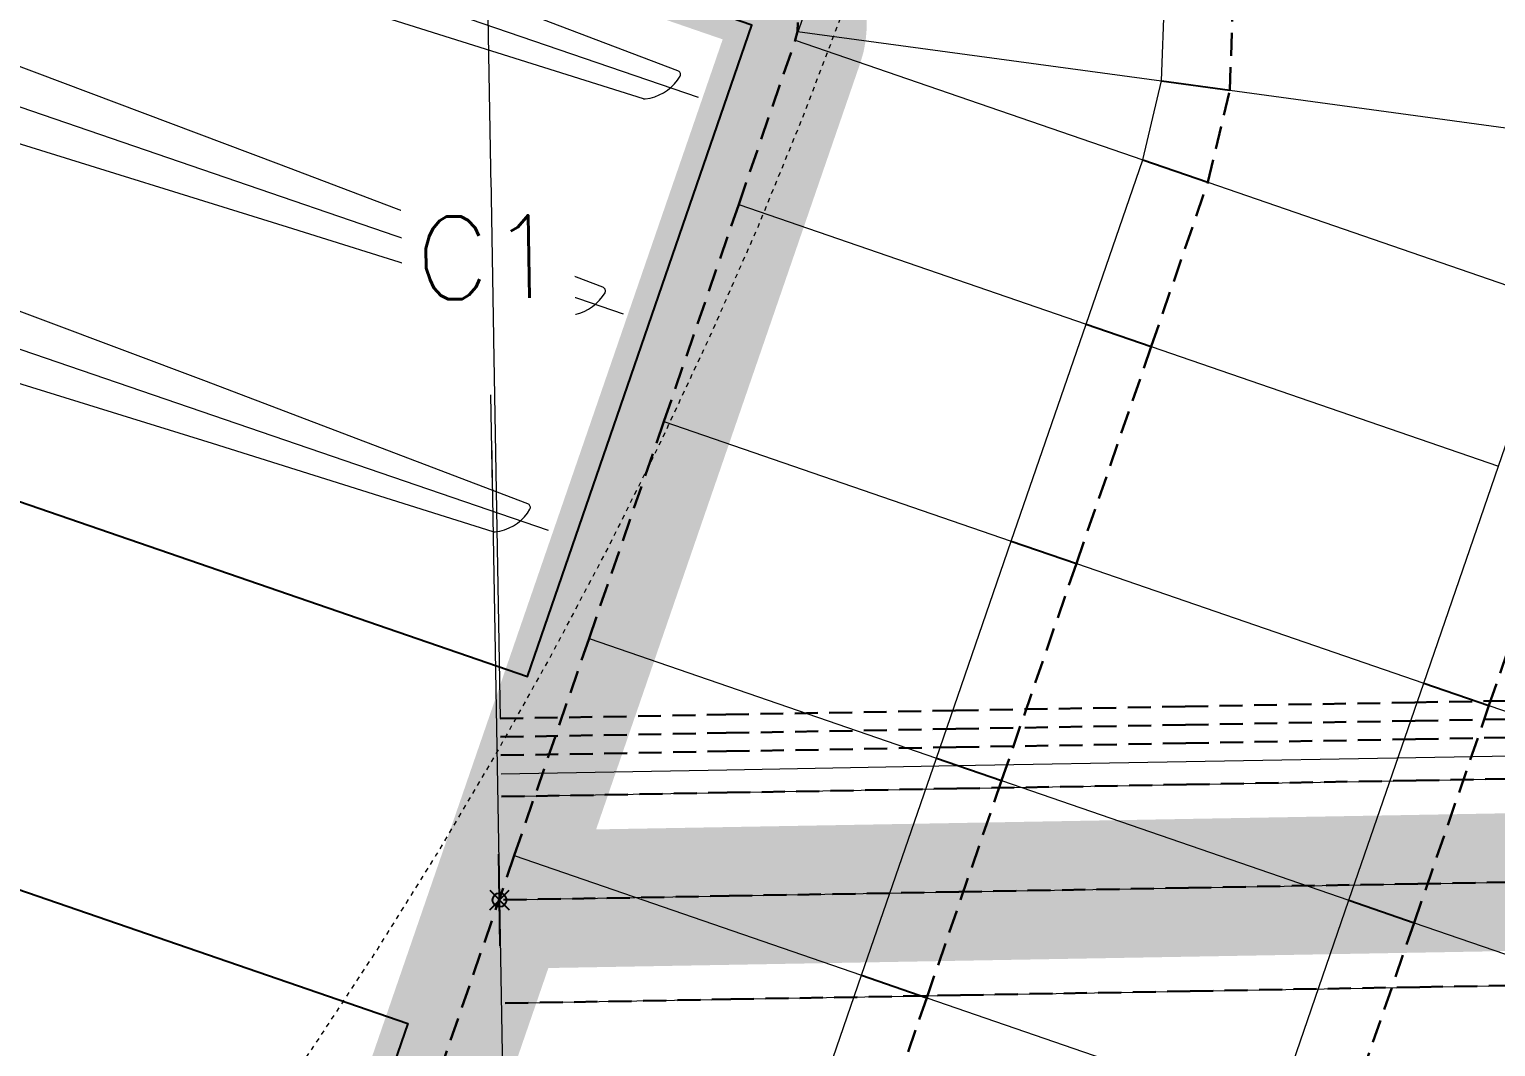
# Model space of a CAD drawing. Header units: metres. Extents: x 544752 to 548977, y 1840603 to 1844608.
# Drawn here: x 546990.59 to 547022.52, y 1842907.83 to 1842929.99 of the extents above; entities that cross this region are included whole.
import ezdxf

# ---------------------------------------------------------------- set-up
doc = ezdxf.new("R2010")
doc.units = ezdxf.units.M
doc.header["$MEASUREMENT"] = 0
for name, pattern in [('ACAD_ISO02W100', [15, 12, -3]), ('Anordnung Grundriss$0$GESTRICHELT', [0.75, 0.5, -0.25]), ('HIDDEN', [0.375, 0.25, -0.125])]:
    doc.linetypes.add(name, pattern=pattern)
doc.layers.add('C-ROAD', color=7, linetype='Continuous')
for name, color, linetype, lineweight in [('C-ROAD-CORR', 5, 'Continuous', 0), ('C-ROAD-LINK', 150, 'Continuous', 0), ('C-ROAD-MARK', 212, 'Continuous', 0), ('C-ROAD-SAMP', 150, 'HIDDEN', 0), ('C-ROAD-SAMP-TEXT', 11, 'Continuous', 0), ('C-TOPO-FEAT', 94, 'Continuous', 5), ('Line5', 5, 'Continuous', 13), ('Đường', 5, 'ACAD_ISO02W100', 5)]:
    doc.layers.add(name, color=color, linetype=linetype, lineweight=lineweight)

# ---------------------------------------------------------------- blocks, each defined once
blk = doc.blocks.new('TB')
at = {"layer": 'Defpoints', "color": 5, "linetype": 'Anordnung Grundriss$0$GESTRICHELT', "lineweight": 5, "ltscale": 0.2}
blk.add_circle((-0.4049538253086098, -1.769394799566726e-07), 105.7280000291212, dxfattribs=at)
blk = doc.blocks.new('FREFEWRFERWF')
at = {"layer": 'Line5', "color": 5}
for p, q in [((-7.212053040915634, -0.6838581399060786), (-8.89258424937725, 70.33729622233659)), ((-1.66903406981146, -0.552696687169373), (-3.349565278273076, 70.4684576750733)), ((-12.75507202500012, -0.8150196010246873), (-14.43560326413717, 70.20613535726443))]:
    blk.add_line(p, q, dxfattribs=at)
at = {"layer": 'Line5', "color": 5, "flags": 128}
for points in [[(-14.86438842292409, 69.08685307204723), (-14.80841630435316, 69.18441281979904), (-14.7429451107746, 69.27586939930916), (-14.66863456461579, 69.36030120356008), (-14.58623352402356, 69.43685740279034), (-14.49657232302707, 69.50476654665545), (-14.40055447630584, 69.56334433192387), (-14.29914754873607, 69.61200046539307), (-14.19337342411745, 69.65024462807924), (-14.0842979879817, 69.67769145453349)], [(-14.08429830515524, 69.67769065964967), (-14.06706906191539, 69.67943511717021), (-14.04982166929403, 69.6778805218637), (-14.03318210656289, 69.67308331327513), (-14.01775426935637, 69.66521759377792), (-14.00409810314886, 69.65456885192543), (-13.99270923074801, 69.64152358099818), (-13.98400099435821, 69.6265552258119), (-13.97828945569927, 69.61020707152784), (-13.97578189574415, 69.59307245211676)], [(-9.32136941346107, 69.21801394689828), (-9.265397289826069, 69.3155737053603), (-9.199926091358066, 69.40703027509153), (-9.125615558237769, 69.49146207235754), (-9.043214510194957, 69.56801827577874), (-8.953553309314884, 69.63592742476612), (-8.857535458577331, 69.69450520677492), (-8.756128540670034, 69.74316133605316), (-8.650354421522934, 69.78140550572425), (-8.54127897741273, 69.8088523298502)], [(-8.54127928573871, 69.80885153543204), (-8.524050052743405, 69.81059598503634), (-8.506802660995163, 69.80904139298946), (-8.490163094887976, 69.80424418672919), (-8.47473525768146, 69.79637846909463), (-8.461079090833664, 69.78572972957045), (-8.44969022506848, 69.77268445119262), (-8.44098198757274, 69.75771610625088), (-8.435270443791524, 69.74136795289814), (-8.432762881100643, 69.72423332417384)], [(-8.432757004280575, 69.72412343835458), (-7.968257946602535, 61.96913249930367), (-7.53959449013928, 54.21207819133997), (-7.146775769360829, 46.45312612131238), (-6.78981017426122, 38.69244191842154), (-6.468705312057864, 30.93019125238061), (-6.183468067261856, 23.16653984691948), (-5.934104503423441, 15.40165340481326), (-5.720619944797363, 7.635697712190449), (-5.543018971104175, -0.1311614527367055)], [(-3.778350442356896, 69.34917539963499), (-3.722378318721894, 69.446735158097), (-3.656907120253891, 69.53819172782823), (-3.582596587133594, 69.62262352509424), (-3.500195539090782, 69.69917972851545), (-3.410534338210709, 69.76708887750283), (-3.314516487473156, 69.82566665951163), (-3.213109569565859, 69.87432278878987), (-3.107335450418759, 69.91256695846096), (-2.998260006308556, 69.9400137825869)], [(-2.998260314634535, 69.94001298816875), (-2.98103108163923, 69.94175743777305), (-2.963783689890988, 69.94020284572616), (-2.947144123783801, 69.9354056394659), (-2.931716286577284, 69.92753992183134), (-2.918060119729489, 69.91689118230715), (-2.906671253964305, 69.90384590392932), (-2.897963016468566, 69.88887755898759), (-2.892251472687349, 69.87252940563485), (-2.889743909996469, 69.85539477691054)], [(-2.8897380331764, 69.85528489109129), (-2.42523897549836, 62.10029395204037), (-1.996575519035105, 54.34323964407668), (-1.603756798256654, 46.58428757404909), (-1.246791203157045, 38.82360337115824), (-0.9256863409536891, 31.06135270511732), (-0.6404490961576812, 23.29770129965618), (-0.3910855323192663, 15.53281485754997), (-0.1776009736931883, 7.766859164927155), (0, 0)], [(-13.97577600751538, 69.5929625662975), (-13.51127695024479, 61.83797155646607), (-13.08261348161614, 54.08091718330979), (-12.68979475862579, 46.32196505367756), (-12.33282916026656, 38.56128078699112), (-12.01172429847065, 30.79903006413952), (-11.72648704145104, 23.03537858603522), (-11.47712347662309, 15.27049208758399), (-11.26363891706569, 7.504536324646324), (-11.08603794220835, -0.2623229054734111)], [(-3.788224318239372, 69.30927241314203), (-3.788040761137381, 69.31387562211603), (-3.787624213902745, 69.31846362538636), (-3.786975776194595, 69.32302463892847), (-3.786097092495766, 69.32754694996402), (-3.784990434534848, 69.33201894490048), (-3.783658626431134, 69.33642912795767), (-3.782105103426147, 69.34076618636027), (-3.780333853210323, 69.34501896426082), (-3.778349417436402, 69.34917655773461)], [(-14.87426023866283, 69.04712659073994), (-14.9017317329417, 62.45136923948303), (-14.95250223134644, 55.85575008206069), (-15.02657110703876, 49.26035141386092), (-15.12393741810229, 42.66525555262342), (-15.24459997238591, 36.07054476439953), (-15.38855725055328, 29.47630136879161), (-15.55580746376654, 22.88260762346908), (-15.74634851206793, 16.28954582801089), (-15.96017803822178, 9.697198242414743)], [(-14.87426230253186, 69.04695007717237), (-14.87407874467317, 69.05155328614637), (-14.87366220814874, 69.05614129919559), (-14.87301376980031, 69.06070231227204), (-14.87213508534478, 69.06522462377325), (-14.8710284254048, 69.06969661777839), (-14.86969661776675, 69.07410680130124), (-14.8681430927827, 69.07844384945929), (-14.86637184320716, 69.08269663760439), (-14.86438740679296, 69.08685421943665)], [(-9.331241225474514, 69.17828746372834), (-9.358712720684707, 62.58253016741946), (-9.409483216586523, 55.98691107099876), (-9.48355208610883, 49.39151246007532), (-9.58091841021087, 42.79641664260998), (-9.701580953842495, 36.20170592423528), (-9.845538236608263, 29.60746257519349), (-10.01278844452463, 23.01376889226958), (-10.20332950324519, 16.42070714617148), (-10.41715902218129, 9.828359615057707)], [(-9.331243289343547, 69.17811096040532), (-9.331059732241556, 69.18271416937932), (-9.33064318500692, 69.18730217264965), (-9.32999474729877, 69.19186318619177), (-9.32911606359994, 69.19638549722731), (-9.328009405639023, 69.20085749216378), (-9.326677597535308, 69.20526767522097), (-9.325124074530322, 69.20960473362356), (-9.323352824314497, 69.21385751152411), (-9.321368388540577, 69.2180151049979)], [(-3.788222254370339, 69.30944891646504), (-3.815693749580532, 62.71369162015617), (-3.866464245482348, 56.11807252373546), (-3.940533115004655, 49.52267391281202), (-4.037899439106695, 42.92757809534669), (-4.15856198273832, 36.33286737697199), (-4.302519265504088, 29.7386240279302), (-4.469769473420456, 23.14493034500629), (-4.660310532141011, 16.55186859890819), (-4.87414005107712, 9.959521067794412)]]:
    blk.add_lwpolyline(points, dxfattribs=at)
blk = doc.blocks.new('RFEWF34RF')
blk.add_lwpolyline([(467558.3739784134, 1441381.465170017), (467628.3739784134, 1441381.465170017), (467628.3739784134, 1441366.465170017), (467558.3739784134, 1441366.465170017)], close=True)
at = {"xscale": 0.9, "yscale": 0.9714285714285716, "zscale": 0.9714285714285716, "rotation": 268.6444939923905}
blk.add_blockref('FREFEWRFERWF', (467559.2717663317, 1441366.934817435), dxfattribs=at)
blk = doc.blocks.new('GFERFERF')
blk.add_lwpolyline([(467513.3739784134, 1441358.465170017), (467628.3739784134, 1441358.465170017), (467628.3739784134, 1441366.465170017), (467513.3739784134, 1441366.465170017)], close=True)
blk = doc.blocks.new('fcwdăed')
at = {"xscale": -1, "rotation": 19.89216182940478}
for name, p in [('GFERFERF', (1396356.812540187, 242240.5363757809, -3.31594075425429)), ('RFEWF34RF', (1396367.360318515, 242211.3860006156, -3.31594075425429))]:
    blk.add_blockref(name, p, dxfattribs=at)

msp = doc.modelspace()

# ---------------------------------------------------------------- linework, layer by layer
at = {"layer": 'C-ROAD', "color": 3, "linetype": 'Continuous', "lineweight": 13}
msp.add_line((547007.2723655748, 1842929.754487685), (547007.5981544775, 1842930.699922426), dxfattribs=at)
at = {"layer": 'C-ROAD', "color": 1, "linetype": 'ACAD_ISO02W100', "lineweight": 60, "ltscale": 0.1, "const_width": 3, "flags": 128}
for points in [[(547006.6527221379, 1842931.025718297), (546956.2284235298, 1842948.401925569)], [(547000.8316844255, 1842911.02810928), (547157.3029486565, 1842913.798029821)]]:
    msp.add_lwpolyline(points, dxfattribs=at)
at = {"layer": 'C-ROAD', "color": 1, "linetype": 'ACAD_ISO02W100', "lineweight": -3, "ltscale": 0.1, "const_width": 3, "flags": 128}
msp.add_lwpolyline([(547007.2723655748, 1842929.754487685, 0.4142114036506535), (547006.652722138, 1842931.025718298)], format="xyb", dxfattribs=at)
at = {"layer": 'C-ROAD-CORR', "color": 160, "linetype": 'Continuous'}
for p, q in [((547007.3177577836, 1842929.94519329, 579.1863654973929), (547015.2444291307, 1842928.864507695, 587.1863654973929)), ((547007.3177577836, 1842929.94519329, 579.1863654973929), (547015.2444291307, 1842928.864507695, 587.1863654973929)), ((547007.3177577836, 1842929.94519329, 579.1863654973929), (547015.2444291307, 1842928.864507695, 587.1863654973929)), ((547007.2723655748, 1842929.754487685, 579.186749788191), (547014.8358992516, 1842927.148157253, 587.186749788191)), ((547007.2723655748, 1842929.754487685, 579.186749788191), (547014.8358992516, 1842927.148157253, 587.186749788191)), ((547007.2723655748, 1842929.754487685, 579.186749788191), (547014.8358992516, 1842927.148157253, 587.186749788191)), ((547015.2444291307, 1842928.864507695, 587.1863654973929), (547016.7306800082, 1842928.661879146, 587.2163654973929)), ((547015.2444291307, 1842928.864507695, 587.1863654973929), (547016.7306800082, 1842928.661879146, 587.2163654973929)), ((547016.7306800082, 1842928.661879146, 587.2163654973929), (547024.6573513553, 1842927.58119355, 595.2163654973929)), ((547016.7306800082, 1842928.661879146, 587.2163654973929), (547024.6573513553, 1842927.58119355, 595.2163654973929)), ((547016.7306800082, 1842928.661879146, 587.2163654973929), (547024.6573513553, 1842927.58119355, 595.2163654973929)), ((547014.8358992516, 1842927.148157253, 587.186749788191), (547016.254061816, 1842926.659470297, 587.216749788191)), ((547014.8358992516, 1842927.148157253, 587.186749788191), (547016.254061816, 1842926.659470297, 587.216749788191)), ((547016.254061816, 1842926.659470297, 587.216749788191), (547023.8175954928, 1842924.053139866, 595.216749788191)), ((547016.254061816, 1842926.659470297, 587.216749788191), (547023.8175954928, 1842924.053139866, 595.216749788191)), ((547016.254061816, 1842926.659470297, 587.216749788191), (547023.8175954928, 1842924.053139866, 595.216749788191)), ((547006.0398914069, 1842926.177865258, 579.1867497881893), (547013.6034250837, 1842923.571534826, 587.1867497881893)), ((547006.0398914069, 1842926.177865258, 579.1867497881893), (547013.6034250837, 1842923.571534826, 587.1867497881893)), ((547006.0398914069, 1842926.177865258, 579.1867497881893), (547013.6034250837, 1842923.571534826, 587.1867497881893)), ((547013.6034250837, 1842923.571534826, 587.1867497881893), (547015.0215876481, 1842923.08284787, 587.2167497881893)), ((547013.6034250837, 1842923.571534826, 587.1867497881893), (547015.0215876481, 1842923.08284787, 587.2167497881893)), ((547015.0215876481, 1842923.08284787, 587.2167497881893), (547022.5851213249, 1842920.476517438, 595.2167497881893)), ((547015.0215876481, 1842923.08284787, 587.2167497881893), (547022.5851213249, 1842920.476517438, 595.2167497881893)), ((547015.0215876481, 1842923.08284787, 587.2167497881893), (547022.5851213249, 1842920.476517438, 595.2167497881893)), ((547004.410934887, 1842921.45065671, 579.186749788187), (547011.9744685638, 1842918.844326278, 587.186749788187)), ((547004.410934887, 1842921.45065671, 579.186749788187), (547011.9744685638, 1842918.844326278, 587.186749788187)), ((547004.410934887, 1842921.45065671, 579.186749788187), (547011.9744685638, 1842918.844326278, 587.186749788187)), ((547011.9744685638, 1842918.844326278, 587.186749788187), (547013.3926311282, 1842918.355639322, 587.2167497881869)), ((547011.9744685638, 1842918.844326278, 587.186749788187), (547013.3926311282, 1842918.355639322, 587.2167497881869)), ((547013.3926311282, 1842918.355639322, 587.2167497881869), (547020.956164805, 1842915.74930889, 595.2167497881869)), ((547013.3926311282, 1842918.355639322, 587.2167497881869), (547020.956164805, 1842915.74930889, 595.2167497881869)), ((547013.3926311282, 1842918.355639322, 587.2167497881869), (547020.956164805, 1842915.74930889, 595.2167497881869)), ((547002.7819783671, 1842916.723448162, 579.1867497881847), (547010.3455120439, 1842914.11711773, 587.1867497881847)), ((547002.7819783671, 1842916.723448162, 579.1867497881847), (547010.3455120439, 1842914.11711773, 587.1867497881847)), ((547002.7819783671, 1842916.723448162, 579.1867497881847), (547010.3455120439, 1842914.11711773, 587.1867497881847)), ((547020.956164805, 1842915.74930889, 595.2167497881869), (547022.3743273695, 1842915.260621934, 595.2467497881869)), ((547020.956164805, 1842915.74930889, 595.2167497881869), (547022.3743273695, 1842915.260621934, 595.2467497881869)), ((547022.3743273695, 1842915.260621934, 595.2467497881869), (547028.7214783165, 1842913.073446816, 601.9601736647088)), ((547022.3743273695, 1842915.260621934, 595.2467497881869), (547028.7214783165, 1842913.073446816, 601.9601736647088)), ((547022.3743273695, 1842915.260621934, 595.2467497881869), (547028.7214783165, 1842913.073446816, 601.9601736647088)), ((547022.3743273695, 1842915.260621934, 595.2467497881869), (547028.7214783165, 1842913.073446816, 601.9601736647088)), ((547010.3455120439, 1842914.11711773, 587.1867497881847), (547011.7636746083, 1842913.628430774, 587.2167497881846)), ((547010.3455120439, 1842914.11711773, 587.1867497881847), (547011.7636746083, 1842913.628430774, 587.2167497881846)), ((547011.7636746083, 1842913.628430774, 587.2167497881846), (547019.3272082851, 1842911.022100342, 595.2167497881846)), ((547011.7636746083, 1842913.628430774, 587.2167497881846), (547019.3272082851, 1842911.022100342, 595.2167497881846)), ((547011.7636746083, 1842913.628430774, 587.2167497881846), (547019.3272082851, 1842911.022100342, 595.2167497881846)), ((547001.1530218472, 1842911.996239614, 579.1867497881823), (547008.716555524, 1842909.389909182, 587.1867497881823)), ((547001.1530218472, 1842911.996239614, 579.1867497881823), (547008.716555524, 1842909.389909182, 587.1867497881823)), ((547001.1530218472, 1842911.996239614, 579.1867497881823), (547008.716555524, 1842909.389909182, 587.1867497881823)), ((547019.3272082851, 1842911.022100342, 595.2167497881846), (547020.7453708496, 1842910.533413386, 595.2467497881846)), ((547019.3272082851, 1842911.022100342, 595.2167497881846), (547020.7453708496, 1842910.533413386, 595.2467497881846)), ((547020.7453708496, 1842910.533413386, 595.2467497881846), (547025.8698330013, 1842908.767566598, 600.6669275735555)), ((547020.7453708496, 1842910.533413386, 595.2467497881846), (547025.8698330013, 1842908.767566598, 600.6669275735555)), ((547020.7453708496, 1842910.533413386, 595.2467497881846), (547025.8698330013, 1842908.767566598, 600.6669275735555)), ((547020.7453708496, 1842910.533413386, 595.2467497881846), (547025.8698330013, 1842908.767566598, 600.6669275735555)), ((547008.716555524, 1842909.389909182, 587.1867497881823), (547010.1347180884, 1842908.901222226, 587.2167497881823)), ((547008.716555524, 1842909.389909182, 587.1867497881823), (547010.1347180884, 1842908.901222226, 587.2167497881823)), ((547010.1347180884, 1842908.901222226, 587.2167497881823), (547017.6982517652, 1842906.294891794, 595.2167497881823)), ((547010.1347180884, 1842908.901222226, 587.2167497881823), (547017.6982517652, 1842906.294891794, 595.2167497881823)), ((547010.1347180884, 1842908.901222226, 587.2167497881823), (547017.6982517652, 1842906.294891794, 595.2167497881823))]:
    msp.add_line(p, q, dxfattribs=at)
at = {"layer": 'C-ROAD-CORR', "color": 11, "linetype": 'Anordnung Grundriss$0$GESTRICHELT', "lineweight": 30}
msp.add_polyline3d([(547017.0351762641, 1842899.766481707, 595.2467497881793), (547017.4874578097, 1842901.07899629, 595.24674978818), (547019.1164143295, 1842905.806204838, 595.2467497881822), (547020.7453708494, 1842910.533413386, 595.2467497881846), (547022.3743273692, 1842915.260621934, 595.2467497881869), (547024.003283889, 1842919.987830482, 595.2467497881893), (547025.2357580572, 1842923.56445291, 595.246749788191), (547026.1436022309, 1842927.378564988, 595.2463654973928), (547026.289909688, 1842931.296501433, 595.2452273929415)], dxfattribs=at)
at = {"layer": 'C-ROAD-CORR', "color": 1, "linetype": 'Anordnung Grundriss$0$GESTRICHELT', "lineweight": 30}
msp.add_polyline3d([(547000.8481911221, 1842914.979020358, 579.109726063182), (547005.7609875521, 1842915.065988759, 579.0456946607809), (547010.7602042968, 1842915.15448701, 578.9805368909407), (547015.7594210414, 1842915.24298526, 578.9153791211005), (547020.758637786, 1842915.331483511, 578.8502213512602), (547025.7578545306, 1842915.419981762, 578.78506358142), (547030.7570712753, 1842915.508480012, 578.7199058115798), (547035.7562880198, 1842915.596978263, 578.6547480417396), (547040.7555047645, 1842915.685476513, 578.5895902718994), (547045.7547215091, 1842915.773974764, 578.5244325020592), (547050.7539382537, 1842915.862473014, 578.459274732219), (547055.7531549983, 1842915.950971265, 578.3941169623787), (547060.752371743, 1842916.039469515, 578.3289591925385), (547065.7515884875, 1842916.127967766, 578.2638014226983), (547070.7508052322, 1842916.216466017, 578.1986436528581), (547072.6586726516, 1842916.250239893, 578.1737772802729), (547075.7500219768, 1842916.304964267, 578.1309232407012), (547080.7492387214, 1842916.393462518, 578.0507751822454), (547085.748455466, 1842916.481960768, 577.9572233912074), (547090.7476722107, 1842916.570459019, 577.8502678675873)], dxfattribs=at)
at = {"layer": 'C-ROAD-CORR', "color": 92, "linetype": 'Anordnung Grundriss$0$GESTRICHELT', "lineweight": 30}
for points in [[(547000.855270982, 1842914.579083018, 578.7097260631821), (547005.7680674121, 1842914.66605142, 578.6456946607809), (547010.7672841568, 1842914.75454967, 578.5805368909407), (547015.7665009013, 1842914.843047921, 578.5153791211005), (547020.765717646, 1842914.931546171, 578.4502213512602), (547025.7649343906, 1842915.020044422, 578.38506358142), (547030.7641511352, 1842915.108542672, 578.3199058115798), (547035.7633678798, 1842915.197040923, 578.2547480417396), (547040.7625846245, 1842915.285539174, 578.1895902718994), (547045.761801369, 1842915.374037424, 578.1244325020592), (547050.7610181137, 1842915.462535675, 578.059274732219), (547055.7602348583, 1842915.551033925, 577.9941169623787), (547060.7594516029, 1842915.639532176, 577.9289591925385), (547065.7586683475, 1842915.728030426, 577.8638014226983), (547070.7578850922, 1842915.816528677, 577.7986436528581), (547072.6657525116, 1842915.850302554, 577.773777280273), (547075.7571018367, 1842915.905026928, 577.7309232407013), (547080.7563185814, 1842915.993525178, 577.6507751822454), (547085.755535326, 1842916.082023429, 577.5572233912075), (547090.7547520706, 1842916.170521679, 577.4502678675873)], [(547000.8623508421, 1842914.179145678, 578.7097260631821), (547005.7751472722, 1842914.26611408, 578.6456946607809), (547010.7743640168, 1842914.354612331, 578.5805368909407), (547015.7735807614, 1842914.443110581, 578.5153791211005), (547020.7727975061, 1842914.531608832, 578.4502213512602), (547025.7720142506, 1842914.620107082, 578.38506358142), (547030.7712309953, 1842914.708605333, 578.3199058115798), (547035.7704477399, 1842914.797103583, 578.2547480417396), (547040.7696644845, 1842914.885601834, 578.1895902718994), (547045.7688812291, 1842914.974100085, 578.1244325020592), (547050.7680979738, 1842915.062598335, 578.059274732219), (547055.7673147183, 1842915.151096586, 577.9941169623787), (547060.766531463, 1842915.239594836, 577.9289591925385), (547065.7657482076, 1842915.328093087, 577.8638014226983), (547070.7649649523, 1842915.416591337, 577.7986436528581), (547072.6728323717, 1842915.450365214, 577.773777280273), (547075.7641816968, 1842915.505089588, 577.7309232407013), (547080.7633984415, 1842915.593587839, 577.6507751822454), (547085.762615186, 1842915.682086089, 577.5572233912075), (547090.7618319307, 1842915.77058434, 577.4502678675873)]]:
    msp.add_polyline3d(points, dxfattribs=at)
at = {"layer": 'C-ROAD-CORR', "color": 5, "linetype": 'Anordnung Grundriss$0$GESTRICHELT', "lineweight": 30}
for points in [[(547000.8782805272, 1842913.279286664, 579.129726063182), (547005.7910769572, 1842913.366255066, 579.0656946607809), (547010.7902937019, 1842913.454753317, 579.0005368909407), (547015.7895104465, 1842913.543251567, 578.9353791211005), (547020.7887271912, 1842913.631749818, 578.8702213512602), (547025.7879439357, 1842913.720248068, 578.80506358142), (547030.7871606804, 1842913.808746319, 578.7399058115798), (547035.786377425, 1842913.897244569, 578.6747480417396), (547040.7855941696, 1842913.98574282, 578.6095902718994), (547045.7848109142, 1842914.074241071, 578.5444325020592)], [(547000.9579289528, 1842908.779991594, 579.129726063182), (547005.8707253828, 1842908.866959996, 579.0656946607809), (547010.8699421275, 1842908.955458246, 579.0005368909407), (547015.869158872, 1842909.043956497, 578.9353791211005), (547020.8683756167, 1842909.132454748, 578.8702213512602), (547025.8675923613, 1842909.220952998, 578.80506358142), (547030.866809106, 1842909.309451248, 578.7399058115798), (547035.8660258505, 1842909.397949499, 578.6747480417396), (547040.8652425952, 1842909.48644775, 578.6095902718994), (547045.8644593398, 1842909.574946, 578.5444325020592)]]:
    msp.add_polyline3d(points, dxfattribs=at)
at = {"layer": 'C-ROAD-CORR', "color": 160, "linetype": 'Anordnung Grundriss$0$GESTRICHELT', "lineweight": 30}
for points in [[(547000.8782805272, 1842913.279286664, 578.979726063182), (547005.7910769572, 1842913.366255066, 578.9156946607809), (547010.7902937019, 1842913.454753317, 578.8505368909407), (547015.7895104465, 1842913.543251567, 578.7853791211005), (547020.7887271912, 1842913.631749818, 578.7202213512602), (547025.7879439357, 1842913.720248068, 578.65506358142), (547030.7871606804, 1842913.808746319, 578.5899058115798), (547035.786377425, 1842913.897244569, 578.5247480417396), (547040.7855941696, 1842913.98574282, 578.4595902718994), (547045.7848109142, 1842914.074241071, 578.3944325020592)], [(547000.9579289528, 1842908.779991594, 578.979726063182), (547005.8707253828, 1842908.866959996, 578.9156946607809), (547010.8699421275, 1842908.955458246, 578.8505368909407), (547015.869158872, 1842909.043956497, 578.7853791211005), (547020.8683756167, 1842909.132454748, 578.7202213512602), (547025.8675923613, 1842909.220952998, 578.65506358142), (547030.866809106, 1842909.309451248, 578.5899058115798), (547035.8660258505, 1842909.397949499, 578.5247480417396), (547040.8652425952, 1842909.48644775, 578.4595902718994), (547045.8644593398, 1842909.574946, 578.3944325020592)]]:
    msp.add_polyline3d(points, dxfattribs=at)
at = {"layer": 'C-ROAD-CORR', "color": 150, "linetype": 'Anordnung Grundriss$0$GESTRICHELT', "lineweight": 30}
msp.add_polyline3d([(547000.91810474, 1842911.029639129, 579.197226063182), (547005.83090117, 1842911.116607531, 579.1331946607809), (547010.8301179147, 1842911.205105782, 579.0680368909407), (547015.8293346593, 1842911.293604032, 579.0028791211005), (547020.828551404, 1842911.382102283, 578.9377213512602), (547025.8277681485, 1842911.470600533, 578.87256358142), (547030.8269848932, 1842911.559098784, 578.8074058115798), (547035.8262016377, 1842911.647597034, 578.7422480417396), (547040.8254183824, 1842911.736095285, 578.6770902718994), (547045.824635127, 1842911.824593535, 578.6119325020592)], dxfattribs=at)
msp.add_polyline3d([(547000.91810474, 1842911.029639129, 579.197226063182), (547005.83090117, 1842911.116607531, 579.1331946607809), (547010.8301179147, 1842911.205105782, 579.0680368909407), (547015.8293346593, 1842911.293604032, 579.0028791211005), (547020.828551404, 1842911.382102283, 578.9377213512602), (547025.8277681485, 1842911.470600533, 578.87256358142), (547030.8269848932, 1842911.559098784, 578.8074058115798), (547035.8262016377, 1842911.647597034, 578.7422480417396), (547040.8254183824, 1842911.736095285, 578.6770902718994), (547045.824635127, 1842911.824593535, 578.6119325020592)], dxfattribs=at)
at = {"layer": 'C-ROAD-LINK', "color": 83, "linetype": 'Continuous', "lineweight": -3}
for p, q in [((547015.2444291307, 1842928.864507695, 587.1863654973929), (547016.7306800082, 1842928.661879146, 587.2163654973929)), ((547014.8358992516, 1842927.148157253, 587.186749788191), (547016.254061816, 1842926.659470297, 587.216749788191)), ((547013.6034250837, 1842923.571534826, 587.1867497881893), (547015.0215876481, 1842923.08284787, 587.2167497881893)), ((547011.9744685638, 1842918.844326278, 587.186749788187), (547013.3926311282, 1842918.355639322, 587.2167497881869)), ((547020.956164805, 1842915.74930889, 595.2167497881869), (547022.3743273695, 1842915.260621934, 595.2467497881869)), ((547010.3455120439, 1842914.11711773, 587.1867497881847), (547011.7636746083, 1842913.628430774, 587.2167497881846)), ((547019.3272082851, 1842911.022100342, 595.2167497881846), (547020.7453708496, 1842910.533413386, 595.2467497881846)), ((547008.716555524, 1842909.389909182, 587.1867497881823), (547010.1347180884, 1842908.901222226, 587.2167497881823))]:
    msp.add_line(p, q, dxfattribs=at)
at = {"layer": 'C-ROAD-MARK', "color": 212, "linetype": 'Continuous', "lineweight": -3}
for p, q in [((547000.6195523911, 1842910.815977246), (547001.0438164598, 1842911.240241315)), ((547000.6195523911, 1842911.240241315), (547001.0438164598, 1842910.815977246))]:
    msp.add_line(p, q, dxfattribs=at)
msp.add_circle((547000.8316844255, 1842911.02810928), 0.15, dxfattribs=at)
at = {"layer": 'C-ROAD-SAMP', "color": 1, "linetype": 'Continuous', "lineweight": 13}
msp.add_lwpolyline([(547000.6546879244, 1842921.02654277), (547000.8316844256, 1842911.028109281), (547001.0086809268, 1842901.029675792)], dxfattribs=at)
at = {"layer": 'C-ROAD-SAMP-TEXT', "color": 4, "linetype": 'Continuous', "lineweight": 9}
msp.add_line((547000.6369882743, 1842922.026386119), (547000.6723875746, 1842920.026699421), dxfattribs=at)
at = {"layer": 'C-ROAD-SAMP-TEXT', "color": 1, "linetype": 'Continuous', "lineweight": -3}
msp.add_line((547000.8493840757, 1842910.028265932), (547000.8139847755, 1842912.027952629), dxfattribs=at)
at = {"layer": 'C-TOPO-FEAT', "color": 94, "linetype": 'Continuous', "lineweight": 0, "ltscale": 2}
for points in [[(547015.6170136997, 1842900.255168662, 595.2167497881793), (547016.0692952453, 1842901.567683246, 595.21674978818), (547017.6982517651, 1842906.294891794, 595.2167497881823), (547019.327208285, 1842911.022100342, 595.2167497881846), (547020.9561648048, 1842915.74930889, 595.2167497881869), (547022.5851213246, 1842920.476517438, 595.2167497881893), (547023.8175954928, 1842924.053139866, 595.216749788191), (547024.6573513536, 1842927.581193538, 595.2163654973929), (547024.7926857513, 1842931.20528475, 595.2152273929415)], [(547000.8694307022, 1842913.779208339, 579.109726063182), (547005.7822271322, 1842913.86617674, 579.0456946607809), (547010.7814438769, 1842913.954674991, 578.9805368909407), (547015.7806606215, 1842914.043173242, 578.9153791211005), (547020.7798773661, 1842914.131671492, 578.8502213512602), (547025.7790941107, 1842914.220169743, 578.78506358142), (547030.7783108554, 1842914.308667993, 578.7199058115798), (547035.7775276, 1842914.397166244, 578.6547480417396), (547040.7767443446, 1842914.485664494, 578.5895902718994), (547045.7759610892, 1842914.574162745, 578.5244325020592)], [(547000.8782805272, 1842913.279286664, 578.679726063182), (547005.7910769572, 1842913.366255066, 578.6156946607808), (547010.7902937019, 1842913.454753317, 578.5505368909406), (547015.7895104465, 1842913.543251567, 578.4853791211004), (547020.7887271912, 1842913.631749818, 578.4202213512601), (547025.7879439357, 1842913.720248068, 578.3550635814199), (547030.7871606804, 1842913.808746319, 578.2899058115797), (547035.786377425, 1842913.897244569, 578.2247480417395), (547040.7855941696, 1842913.98574282, 578.1595902718993), (547045.7848109142, 1842914.074241071, 578.0944325020591)], [(547000.91810474, 1842911.029639129, 579.047226063182), (547005.83090117, 1842911.116607531, 578.9831946607809), (547010.8301179147, 1842911.205105782, 578.9180368909407), (547015.8293346593, 1842911.293604032, 578.8528791211005), (547020.828551404, 1842911.382102283, 578.7877213512602), (547025.8277681485, 1842911.470600533, 578.72256358142), (547030.8269848932, 1842911.559098784, 578.6574058115798), (547035.8262016377, 1842911.647597034, 578.5922480417396), (547040.8254183824, 1842911.736095285, 578.5270902718994), (547045.824635127, 1842911.824593535, 578.4619325020592)], [(547000.91810474, 1842911.029639129, 579.047226063182), (547005.83090117, 1842911.116607531, 578.9831946607809), (547010.8301179147, 1842911.205105782, 578.9180368909407), (547015.8293346593, 1842911.293604032, 578.8528791211005), (547020.828551404, 1842911.382102283, 578.7877213512602), (547025.8277681485, 1842911.470600533, 578.72256358142), (547030.8269848932, 1842911.559098784, 578.6574058115798), (547035.8262016377, 1842911.647597034, 578.5922480417396), (547040.8254183824, 1842911.736095285, 578.5270902718994), (547045.824635127, 1842911.824593535, 578.4619325020592)], [(547000.91810474, 1842911.029639129, 578.747226063182), (547005.83090117, 1842911.116607531, 578.6831946607808), (547010.8301179147, 1842911.205105782, 578.6180368909406), (547015.8293346593, 1842911.293604032, 578.5528791211004), (547020.828551404, 1842911.382102283, 578.4877213512601), (547025.8277681485, 1842911.470600533, 578.4225635814199), (547030.8269848932, 1842911.559098784, 578.3574058115797), (547035.8262016377, 1842911.647597034, 578.2922480417395), (547040.8254183824, 1842911.736095285, 578.2270902718993), (547045.824635127, 1842911.824593535, 578.1619325020591)], [(547000.91810474, 1842911.029639129, 578.747226063182), (547005.83090117, 1842911.116607531, 578.6831946607808), (547010.8301179147, 1842911.205105782, 578.6180368909406), (547015.8293346593, 1842911.293604032, 578.5528791211004), (547020.828551404, 1842911.382102283, 578.4877213512601), (547025.8277681485, 1842911.470600533, 578.4225635814199), (547030.8269848932, 1842911.559098784, 578.3574058115797), (547035.8262016377, 1842911.647597034, 578.2922480417395), (547040.8254183824, 1842911.736095285, 578.2270902718993), (547045.824635127, 1842911.824593535, 578.1619325020591)], [(547000.9579289528, 1842908.779991594, 578.679726063182), (547005.8707253828, 1842908.866959996, 578.6156946607808), (547010.8699421275, 1842908.955458246, 578.5505368909406), (547015.869158872, 1842909.043956497, 578.4853791211004), (547020.8683756167, 1842909.132454748, 578.4202213512601), (547025.8675923613, 1842909.220952998, 578.3550635814199), (547030.866809106, 1842909.309451248, 578.2899058115797), (547035.8660258505, 1842909.397949499, 578.2247480417395), (547040.8652425952, 1842909.48644775, 578.1595902718993), (547045.8644593398, 1842909.574946, 578.0944325020591)]]:
    msp.add_polyline3d(points, dxfattribs=at)

# ---------------------------------------------------------------- block references
at = {"rotation": 141.0943153864106}
msp.add_blockref('fcwdăed', (1813220.448602729, 2669516.641728142, 1000003.315940754), dxfattribs=at)
at = {"layer": 'Đường', "rotation": 186.1801704663931}
msp.add_blockref('TB', (546908.6382415888, 1842966.807910032, 1), dxfattribs=at)

# ---------------------------------------------------------------- next in the draw order: texts
at = {"layer": 'C-ROAD-SAMP-TEXT', "color": 1, "linetype": 'Continuous', "lineweight": 13, "insert": (547000.583889324, 1842925.025916165), "char_height": 1.8, "width": 2.250857142857143, "attachment_point": 5, "rotation": 1.014168207931882, "bg_fill": 3, "box_fill_scale": 1.416666666666667, "bg_fill_color": 256, "bg_fill_true_color": 13158600, "bg_fill_transparency": 0}
msp.add_mtext('{\\Fsimplex.shx|c0;C1}', dxfattribs=at)

# ---------------------------------------------------------------- next in the draw order: linework, layer by layer
at = {"layer": 'C-ROAD', "color": 1, "linetype": 'ACAD_ISO02W100', "lineweight": 60, "ltscale": 0.1, "const_width": 3, "flags": 128}
msp.add_lwpolyline([(546997.1728327502, 1842900.445787719), (547007.2723655748, 1842929.754487685)], dxfattribs=at)
at = {"layer": 'C-ROAD-CORR', "color": 160, "linetype": 'Continuous'}
msp.add_line((547000.3466531076, 1842943.310622671, 607.445767247809), (547000.8481911221, 1842914.979020358, 579.1097260631824), dxfattribs=at)
at = {"layer": 'C-ROAD-CORR', "color": 11, "linetype": 'Anordnung Grundriss$0$GESTRICHELT', "lineweight": 30}
for points in [[(546986.9332964164, 1842892.868326271, 587.0725055143448), (546991.6605049645, 1842891.239369751, 587.1725055143451), (546992.8065823491, 1842890.844441072, 587.1967497881768), (546994.8090007732, 1842890.367821574, 587.2006515946196), (546996.8659271358, 1842890.291012642, 587.2044034568238), (546998.8983149128, 1842890.616965998, 587.2078611928384), (547000.828060585, 1842891.333155439, 587.2108919238005), (547002.5810051055, 1842892.412058204, 587.2133791804245), (547004.0897838013, 1842893.812212666, 587.2152273788283), (547005.2964151526, 1842895.479811675, 587.2163654937867), (547006.1545289917, 1842897.350770331, 587.216749788176), (547006.8768050486, 1842899.44680513, 587.216749788177), (547008.0534800228, 1842902.861499094, 587.2167497881793), (547008.5057615684, 1842904.174013678, 587.21674978818), (547010.1347180882, 1842908.901222226, 587.2167497881823), (547011.7636746081, 1842913.628430774, 587.2167497881846), (547013.3926311278, 1842918.355639322, 587.2167497881869), (547015.0215876477, 1842923.08284787, 587.2167497881893), (547016.2540618159, 1842926.659470298, 587.216749788191), (547016.7306800073, 1842928.661879138, 587.2163654973929), (547016.8074914222, 1842930.718795772, 587.2152273929415)], [(546990.028313804, 1842901.850022512, 579.0425055143448), (546994.7555223521, 1842900.221065992, 579.1425055143451), (546995.9015997367, 1842899.826137313, 579.1667497881768), (546996.0923062535, 1842899.78074498, 579.1706515946196), (546996.2882040023, 1842899.773429844, 579.1744034568238), (546996.481764743, 1842899.80447302, 579.1778611928385), (546996.6655500451, 1842899.872681539, 579.1808919238006), (546996.8324971423, 1842899.975434183, 579.1833791804245), (546996.9761903514, 1842900.108782227, 579.1852273788284), (546997.091107623, 1842900.26760118, 579.1863654937868), (546997.1728327505, 1842900.445787719, 579.186749788176), (546997.8951088074, 1842902.541822518, 579.186749788177), (546999.0717837816, 1842905.956516482, 579.1867497881793), (546999.5240653272, 1842907.269031066, 579.18674978818), (547001.153021847, 1842911.996239614, 579.1867497881823), (547002.7819783669, 1842916.723448162, 579.1867497881847), (547004.4109348867, 1842921.45065671, 579.186749788187), (547006.0398914065, 1842926.177865258, 579.1867497881893), (547007.2723655747, 1842929.754487686, 579.186749788191), (547007.3177577835, 1842929.945193289, 579.1863654973929), (547007.3250731563, 1842930.141090111, 579.1852273929416)]]:
    msp.add_polyline3d(points, dxfattribs=at)
at = {"layer": 'C-ROAD-CORR', "color": 1, "linetype": 'Anordnung Grundriss$0$GESTRICHELT', "lineweight": 30}
msp.add_polyline3d([(546990.028313804, 1842901.850022512, 579.0425055143448), (546994.7555223521, 1842900.221065992, 579.1425055143451), (546995.9015997367, 1842899.826137313, 579.1667497881768), (546996.0923062535, 1842899.78074498, 579.1706515946196), (546996.2882040023, 1842899.773429844, 579.1744034568238), (546996.481764743, 1842899.80447302, 579.1778611928385), (546996.6655500451, 1842899.872681539, 579.1808919238006), (546996.8324971423, 1842899.975434183, 579.1833791804245), (546996.9761903514, 1842900.108782227, 579.1852273788284), (546997.091107623, 1842900.26760118, 579.1863654937868), (546997.1728327505, 1842900.445787719, 579.186749788176), (546997.8951088074, 1842902.541822518, 579.186749788177), (546999.0717837816, 1842905.956516482, 579.1867497881793), (546999.5240653272, 1842907.269031066, 579.18674978818), (547001.153021847, 1842911.996239614, 579.1867497881823), (547002.7819783669, 1842916.723448162, 579.1867497881847), (547004.4109348867, 1842921.45065671, 579.186749788187), (547006.0398914065, 1842926.177865258, 579.1867497881893), (547007.2723655747, 1842929.754487686, 579.186749788191), (547007.3177577835, 1842929.945193289, 579.1863654973929), (547007.3250731563, 1842930.141090111, 579.1852273929416)], dxfattribs=at)
at = {"layer": 'C-TOPO-FEAT', "color": 94, "linetype": 'Continuous', "lineweight": 0, "ltscale": 2}
msp.add_polyline3d([(546987.4219833723, 1842894.286488835, 587.0425055143448), (546992.1491919204, 1842892.657532315, 587.1425055143451), (546993.295269305, 1842892.262603636, 587.1667497881768), (546995.0116279543, 1842891.854072638, 587.1706515946196), (546996.7747076937, 1842891.788236411, 587.1744034568238), (546998.5167543597, 1842892.067625002, 587.1778611928385), (547000.1708220787, 1842892.681501665, 587.1808919238006), (547001.6733459535, 1842893.606275464, 587.1833791804245), (547002.9665848356, 1842894.80640786, 587.1852273788284), (547004.0008402795, 1842896.235778439, 587.1863654937868), (547004.7363664273, 1842897.839457287, 587.186749788176), (547005.4586424842, 1842899.935492086, 587.186749788177), (547006.6353174584, 1842903.35018605, 587.1867497881793), (547007.087599004, 1842904.662700634, 587.18674978818), (547008.7165555238, 1842909.389909182, 587.1867497881823), (547010.3455120437, 1842914.11711773, 587.1867497881847), (547011.9744685635, 1842918.844326278, 587.186749788187), (547013.6034250833, 1842923.571534826, 587.1867497881893), (547014.8358992515, 1842927.148157254, 587.186749788191), (547015.2444291298, 1842928.864507688, 587.1863654973929), (547015.3102674854, 1842930.627579089, 587.1852273929416)], dxfattribs=at)

doc.saveas('drawing.dxf')
